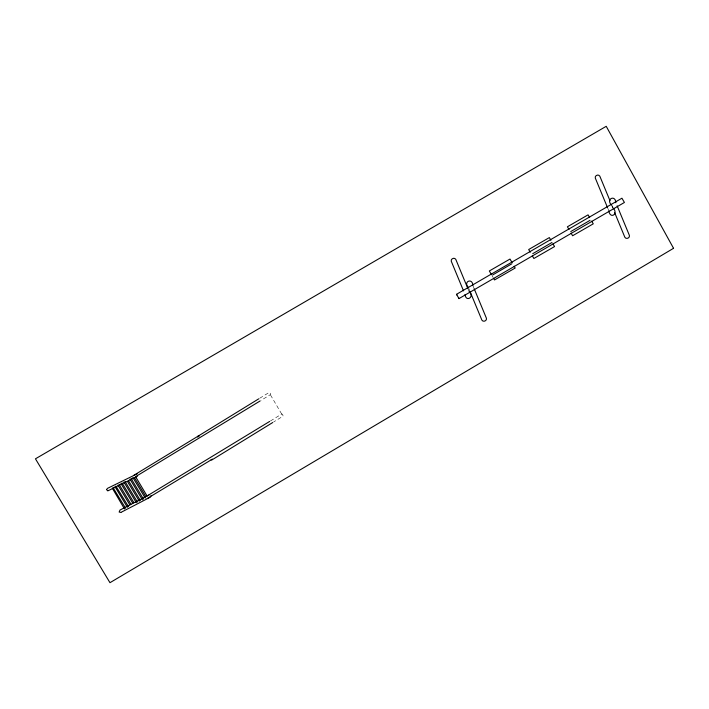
<?xml version="1.0" encoding="UTF-8"?>
<svg xmlns="http://www.w3.org/2000/svg" width="709" height="709" viewBox="0 0 709 709"><rect width="100%" height="100%" fill="white"/><g stroke="black" fill="none" stroke-linecap="round" stroke-linejoin="round"><path stroke-width="0.53" stroke-dasharray="3.54 2.66" d="M259.733 398.236L269.101 392.476L270.306 393.114L270.475 394.585L261.107 400.346M270.457 420.969L281.819 413.959L282.705 414.428L283.068 416.165L273.701 421.926M281.695 414.056L270.315 394.656M491.931 275.464L492.968 277.254M611.885 205.309L612.922 207.808M611.77 205.663L612.611 207.702M607.781 208.207L608.623 210.245M473.089 286.055L473.931 288.102M468.791 288.492L469.828 290.991M467.869 288.528L468.906 291.027"/><path stroke-width="1.06" d="M133.788 475.349L198.29 436.026L199.362 436.017M212.443 459.095L147.144 498.551M106.731 489.272L107.635 488.288L137.271 473.789M112.297 488.164L124.5 508.947M258.794 398.812L197.908 436.265L197.802 437.152M260.168 400.931L135.579 476.678L147.082 495.972L269.65 421.447M272.77 422.502L211.876 459.955L211.087 459.795M458.989 298.586L456.507 294.306L621.935 198.201L624.416 202.473L458.989 298.586L458.626 297.966M492.649 274.959L511.871 263.775M532.751 253.671L551.974 242.487M570.789 231.542L590.012 220.357M115.886 486.117L128.515 506.643M113.068 487.703L125.599 508.282M148.872 495.077L120.016 510.037L119.139 512.058L120.911 512.394M121.336 512.19L150.184 497.231L151.185 495.52M137.289 476.306L108.078 490.779M107.653 490.805L106.616 489.653M134.497 477.742L145.797 496.513M132.831 477.467L145.256 498.108M131.085 478.486L143.51 499.127M129.986 479.151L142.412 499.792M128.542 480.817L140.4 500.519M127.443 481.473L139.301 501.183M124.997 481.411L137.422 502.052M123.898 482.067L136.323 502.708M122.054 482.935L133.912 502.637M120.955 483.591L132.813 503.293M119.077 484.469L130.935 504.17M117.969 485.133L129.836 504.835M114.991 486.666L127.416 507.307M456.507 294.306L456.871 294.926M589.631 217.548L588.08 214.845L567.413 226.783L568.972 229.477M591.705 221.137L593.265 223.831L572.597 235.76L571.046 233.066M550.911 240.28L549.351 237.586L528.684 249.524L530.243 252.218M552.985 243.878L554.535 246.572L533.868 258.501L532.317 255.807M512.075 262.631L510.001 259.042L489.334 270.971L491.408 274.56M514.149 266.229L515.186 268.02L494.519 279.949L493.482 278.158M615.873 202.765C615.439 194.195 605.433 199.167 611.539 205.096M617.14 205.823L629.406 235.432C630.115 237.976 626.171 239.615 624.877 237.311L614.73 212.806M609.962 200.665L599.814 176.16C598.511 173.856 594.567 175.486 595.285 178.039L607.542 207.64M612.922 207.808C619.134 213.994 609.979 219.684 608.818 210.706M472.894 285.594C472.717 277.405 462.702 281.553 468.365 287.473M474.161 288.66L486.427 318.27C487.136 320.814 483.201 322.444 481.898 320.14L470.058 291.559M467.869 288.528L455.79 259.379C454.496 257.075 450.552 258.705 451.27 261.258L463.526 290.867M469.136 291.594C475.083 296.947 465.84 302.601 465.033 294.483M673.55 248.301L109.966 582.692L35.45 458.812L606.222 126.308L673.55 248.301"/></g></svg>
